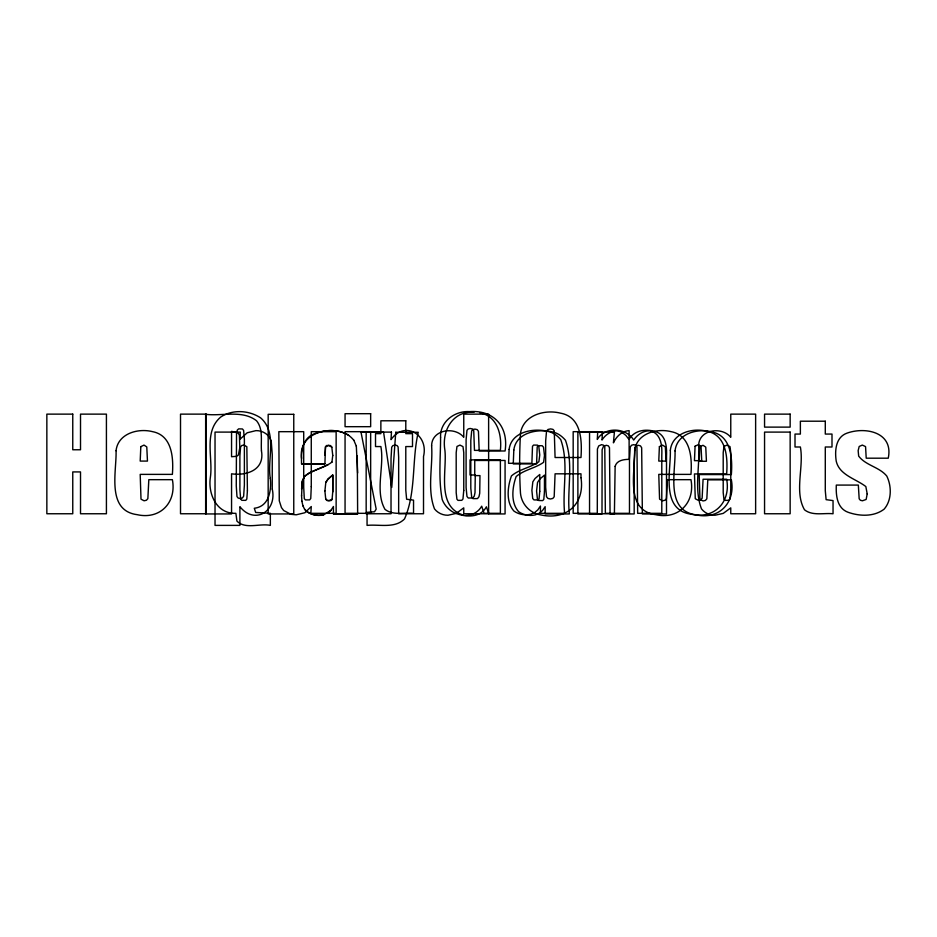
<?xml version="1.0" encoding="UTF-8"?>
<svg xmlns="http://www.w3.org/2000/svg" width="937" height="937" viewBox="0 0 937 937"><rect width="100%" height="100%" fill="white"/><g stroke="black" fill="none" stroke-linecap="round" stroke-linejoin="round"><path stroke-width="1.41" d="M301.585 458.439C297.767 432.999 330.656 424.192 348.658 435.272M324.905 455.359L325.514 446.902L328.653 445.274L331.827 447.207M301.585 489.02L302.3 481.313L304.478 476.535C312.419 469.613 323.663 468.512 331.885 462.128M324.905 490.929L325.83 482.25L328.032 478.948L332.752 474.93L332.752 491.726L332.073 499.515L330.96 500.604L326.978 500.499L325.736 499.116L324.87 490.742M331.921 462.316L332.752 455.359M325.853 482.438L328.067 479.135L332.776 475.118L332.776 491.913M332.038 499.327L328.992 500.78L326.943 500.311L325.701 498.929M330.82 510.314L323.64 514.87A20.989 20.989 0 0 1 307.031 511.754L304.642 509.388L302.909 505.734M327.575 513.23L330.855 510.501L333.431 506.484L333.455 513.944L357.641 513.944L357.29 455.968M328.184 464.576L309.479 472.752L304.443 476.347L302.276 481.126L301.585 495.732M474.134 412.221C452.641 410.593 441.561 430.891 444.899 450.193C447.195 470.983 435.916 507.128 463.885 515.245M649.505 430.809C642.969 430.774 637.23 434.756 633.693 440.05C626.361 427.518 604.716 426.347 597.291 439.441L597.724 431.676L573.175 431.676L573.175 513.324L597.291 513.324L597.419 448.999L598.708 445.918L601.542 444.653L603.674 445.251L604.775 447.054L605.361 513.324L629.477 513.324L629.477 460.102L630.25 447.113L631.491 445.274L633.67 444.653L635.778 445.274L636.961 447.148L637.664 513.324L661.791 513.324L661.791 455.3C662.213 446.106 661.276 433.878 650.594 430.961M617.998 430.809C611.416 430.739 605.396 434.499 601.999 440.05L602.432 432.285L577.883 432.285L577.883 513.944L601.999 513.944L602.128 449.608L603.416 446.527L606.251 445.274L608.382 445.871L609.483 447.675L610.069 513.944L634.185 513.944L634.185 460.711L634.958 447.734L636.2 445.883L638.378 445.274L640.486 445.895L641.669 447.757L642.372 513.944L666.5 513.944L666.5 455.921C666.921 446.726 665.973 434.487 655.303 431.582C645.827 428.607 634.337 430.2 628.985 439.441L625.857 435.389L622.203 432.507L618.01 430.774M465.502 515.42C472.131 515.526 478.467 512.024 481.7 506.191L484.101 513.324L500.381 513.324L500.381 459.856L470.034 459.856L470.034 474.989L475.27 474.989L475.012 492.628L474.251 496.165L472.787 497.957L468.254 498.027L466.966 496.434L466.099 487.603L466.099 439.793L466.966 430.317L468.207 428.935L470.222 428.467L472.482 429.005L473.735 430.622L474.473 450.381L500.381 450.381C502.045 434.944 497.5 416.11 479.838 412.784M301.55 463.733L324.87 463.733M333.431 513.757L357.606 513.757M353.776 440.238C344.254 427.975 325.408 428.877 312.501 434.557C301.585 440.097 301.128 453.227 301.585 463.92L324.905 463.92L325.49 446.715L326.58 445.497L330.527 445.567L331.792 447.019L332.776 455.546M304.619 509.201L306.996 511.579A20.989 20.989 0 0 0 323.605 514.694M353.753 440.05L356.353 446.223M301.89 501.19L302.944 505.921M356.318 446.035L357.641 472.962M301.55 495.544L301.925 501.365M270.289 478.42C271.601 490.508 269.06 506.612 254.29 508.252L255.672 512.457L270.348 513.324L270.348 525.388C260.017 523.115 245.166 529.721 236.909 521.054L235.89 513.324C216.681 514.026 207.885 494.08 210.356 477.448C213.285 458.193 203.224 431.676 220.804 416.988C232.645 409.211 249.066 410.219 260.685 417.914C277.68 432.777 267.045 459.2 270.289 478.42M440.577 437.251C440.589 457.982 438.305 479.205 442.229 499.62C444.302 505.008 448.284 509.388 453.274 512.258C463.792 517.259 479.967 518.782 486.408 506.812L488.798 513.944L505.078 513.944L505.078 460.465L474.743 460.465L474.743 475.609L479.978 475.609L479.721 493.237L478.959 496.774L477.495 498.578L472.962 498.648L471.674 497.055L470.807 488.224L470.807 440.413L471.674 430.926L472.916 429.544L474.93 429.087L477.191 429.626L478.444 431.243L479.182 450.99L505.078 450.99C508.779 427.061 494.314 409.797 469.425 411.612C454.832 410.652 439.769 421.767 440.577 437.251M272.257 489.079C277.223 511.415 254.536 525.153 239.895 506.671L239.895 525.388L215.03 525.388L215.03 432.098L240.317 432.098L239.895 439.312L247.216 432.777L255.953 430.622A16.362 16.362 0 0 1 269.376 437.075L271.215 440.905L272.257 454.679L272.257 489.079M431.629 445.836C433.011 466.544 426.921 489.243 434.499 508.908A16.772 16.772 0 0 0 448.003 515.245L456.249 513.382L463.756 507.842L463.756 513.757L488.622 513.757L488.622 414.131L463.756 414.131L463.756 437.286C454.726 426.019 431.594 429.579 431.629 445.836M698.639 445.836C700.021 466.544 693.93 489.243 701.497 508.908A16.772 16.772 0 0 0 715.013 515.245L723.259 513.382L730.766 507.842L730.766 513.757L755.632 513.757L755.632 414.131L730.766 414.131L730.766 437.286C721.736 426.019 698.604 429.579 698.639 445.836M580.987 477.706C585.075 504.247 566.112 520.691 540.333 514.823C528.866 512.75 520.527 502.818 520.363 491.187C519.321 471.85 519.449 452.454 520.503 433.117C523.373 415.079 544.83 409.153 560.42 413.147C581.537 416.848 582.076 440.601 580.987 457.514L555.079 457.514L554.247 430.774L552.924 429.369L550.593 428.9L547.969 429.474L546.529 431.172L545.662 441.022L545.662 487.299L546.529 496.774L547.934 498.437L550.406 498.988L552.795 498.437L554.189 496.774L555.079 473.817L580.987 473.817L580.987 477.706M236.534 433.14L236.265 485.823L236.967 496.528L238.15 498.051L240.259 498.566L242.425 497.98L243.643 496.223L244.381 485.085L244.381 439.301L243.608 430.411L242.437 428.959L238.654 428.865L237.342 430.036L236.534 433.14M311.271 486.619L310.756 498.496L309.667 499.889L305.368 499.901L304.291 498.566L303.705 487.24L303.705 431.676L278.839 431.676L279.273 500.803L281.463 507.608L283.7 510.548L291.079 514.319L296.197 514.811L304.9 512.738L311.271 506.542L310.838 513.324L336.137 513.324L336.137 431.676L311.271 431.676L311.271 486.619M615.14 466.345L614.403 513.757L589.549 513.757L589.549 432.098L614.403 432.098L613.419 442.838C616.3 436.525 621.887 431.067 629.114 430.622L629.114 459.364C623.831 459.376 616.733 460.301 615.14 466.345M391.455 432.098L391.022 439.629C404.409 420.256 428.923 434.358 423.512 456.53L423.512 513.757L398.658 513.757L398.658 457.209L398.096 446.926L397.054 445.543L395.027 445.087L392.872 445.614L391.701 447.207L391.022 458.556L391.022 513.757L366.168 513.757L366.168 432.098L391.455 432.098M261.458 450.873C264.843 469.788 246.97 475.984 231.556 473.817L231.556 513.944L205.648 513.944L205.648 414.318C222.081 416.391 242.32 409.633 256.562 420.783C263.367 429.123 260.72 440.894 261.458 450.873M509.107 449.432L508.557 463.3L531.888 463.3L532.497 446.281L533.586 445.063L537.533 445.134L538.81 446.598L539.759 454.937L538.904 461.695C530.459 467.739 519.426 469.097 511.45 475.914C507.585 486.561 505.699 502.056 514.003 511.145A20.989 20.989 0 0 0 530.611 514.261L534.558 512.621L537.826 509.88L540.438 506.05L540.438 513.324L564.624 513.324C562.165 489.126 569.028 462.913 560.759 439.629C557.304 435.588 552.994 432.344 547.688 431.313C533.141 427.881 511.356 431.664 509.107 449.432M513.816 450.041L513.265 463.92L536.585 463.92L537.206 446.902L538.295 445.672L542.242 445.754L543.519 447.207L544.467 455.546L543.601 462.316C535.168 468.348 524.134 469.718 516.158 476.535C512.293 487.17 510.407 502.677 518.711 511.766A20.989 20.989 0 0 0 535.32 514.87L539.267 513.23L542.535 510.501L545.147 506.671L545.147 513.944L569.333 513.944C566.873 489.746 573.737 463.522 565.468 440.238C562.013 436.209 557.702 432.953 552.385 431.922C537.85 428.502 516.064 432.285 513.816 450.041M247.403 490.871L246.818 499.081L245.775 500.358L241.793 500.311L240.633 498.929L239.895 489.7L239.895 455.85L240.598 446.926L241.746 445.543L243.772 445.087L246.841 446.68L247.403 490.871M140.819 446.656L140.199 461.086L147.46 461.086L146.781 446.926L144.017 445.087L140.819 446.656M395.754 432.285L391.76 487.427L383.596 432.285L361.026 432.285L376.182 509.142L374.519 511.766L367.058 512.34L367.058 525.388C379.239 524.134 394.887 528.784 404.526 518.934C416.297 492.241 411.683 460.442 418.242 432.285L395.754 432.285M659.39 446.656L658.77 461.086L666.031 461.086L665.352 446.926L662.588 445.087L659.39 446.656M695.078 446.223L694.458 460.653L701.719 460.653L701.052 446.504L698.276 444.653L695.078 446.223M699.787 446.844L699.166 461.273L706.428 461.273L705.76 447.113L702.984 445.274L699.787 446.844M867.193 493.881L866.151 499.456L862.462 500.78L860.4 500.288L859.17 498.812L858.339 485.085L836.308 485.085C835.863 495.298 836.905 508.194 848.09 512.281C859.651 516.357 873.928 516.931 884.106 509.178C891.837 500.37 891.755 486.174 886.765 476.043C879.257 466.919 865.718 465.502 858.679 456.132L858.151 450.627L859.194 446.469L862.333 445.087L865.565 446.598L866.21 458.193L888.241 458.193C893.722 432.507 865.811 426.382 846.978 433.152C835.535 437.181 834.68 450.943 836.226 461.168C839.376 475.094 855.844 478.83 865.847 486.561L867.193 493.881M116.059 450.709C116.785 471.498 106.057 510.548 137.153 514.671C160.051 519.859 176.73 502.501 172.385 479.674L148.819 479.674L147.859 498.648L146.441 500.241L144.075 500.78L141.007 499.175L140.199 474.38L172.385 474.38C173.603 458.134 172.314 435.342 152.391 431.617C137.88 427.975 117.957 433.573 116.059 450.709M239.802 447.734L238.42 455.019L236.487 456.342L231.556 456.717L231.556 431.36L238.197 432.906L239.403 435.33L239.802 447.734M634.63 450.709C635.356 471.498 624.628 510.548 655.724 514.671C678.622 519.859 695.301 502.501 690.956 479.674L667.39 479.674L666.43 498.648L665.012 500.241L662.646 500.78L659.566 499.175L658.77 474.38L690.956 474.38C692.174 458.134 690.885 435.342 670.962 431.617C656.439 427.975 636.528 433.573 634.63 450.709M670.33 450.275C671.044 471.065 660.316 510.115 691.412 514.237C714.31 519.438 731.001 502.08 726.643 479.24L703.078 479.24L702.129 498.226L700.7 499.819L698.334 500.346L695.266 498.742L694.458 473.946L726.643 473.946C727.873 457.701 726.573 434.909 706.65 431.184C692.138 427.541 672.216 433.14 670.33 450.275M675.038 450.896C675.753 471.686 665.024 510.724 696.121 514.858C719.019 520.047 735.709 502.689 731.352 479.849L707.786 479.849L706.838 498.835L705.409 500.428L703.043 500.955L699.974 499.362L699.166 474.567L731.352 474.567C732.582 458.322 731.282 435.518 711.359 431.805C696.847 428.162 676.924 433.749 675.038 450.896M463.756 490.438L462.96 499.023L461.765 500.335L458.006 500.381L456.928 499.21L456.19 492.651L456.19 452.653L456.963 446.469L459.95 445.087L462.995 446.621L463.756 452.653L463.756 490.438M539.759 491.304L539.056 498.894L537.932 499.983L533.949 499.889L532.708 498.496L531.888 490.32L532.837 481.817L535.039 478.514L539.759 474.497L539.759 491.304M544.467 491.913L543.765 499.515L542.64 500.604L538.658 500.499L537.416 499.116L536.585 490.929L537.545 482.438L539.747 479.135L544.467 475.118L544.467 491.913M730.766 490.438L729.97 499.023L728.775 500.335L725.015 500.381L723.938 499.21L723.2 492.651L723.2 452.653L723.973 446.469L726.96 445.087L730.005 446.621L730.766 452.653L730.766 490.438M370.654 413.697L345.062 413.697L345.062 426.686L370.654 426.686L370.654 413.697M72.758 414.131L46.85 414.131L46.85 513.757L72.758 513.757L72.758 471.92L80.512 471.92L80.512 513.757L106.42 513.757L106.42 414.131L80.512 414.131L80.512 449.76L72.758 449.76L72.758 414.131M206.105 414.131L180.513 414.131L180.513 513.757L206.105 513.757L206.105 414.131M790.149 414.131L764.557 414.131L764.557 427.12L790.149 427.12L790.149 414.131M293.761 414.318L268.169 414.318L268.169 513.944L293.761 513.944L293.761 414.318M405.791 420.783L380.867 420.783L380.867 433.644L375.514 433.644L375.514 446.562L380.867 446.562C384.615 466.509 374.601 491.187 384.99 509.365C392.931 515.701 404.187 512.352 413.545 513.324L413.545 500.159L406.623 499.234L405.791 490.25L405.791 446.562L412.503 446.562L412.503 433.644L405.791 433.644L405.791 420.783M825.286 421.205L800.374 421.205L800.374 434.065L795.009 434.065L795.009 446.996L800.374 446.996C804.11 466.942 794.096 491.609 804.496 509.787C812.426 516.135 823.682 512.785 833.04 513.757L833.04 500.592L826.118 499.667L825.286 490.683L825.286 446.996L831.997 446.996L831.997 434.065L825.286 434.065L825.286 421.205M370.654 431.676L345.062 431.676L345.062 513.324L370.654 513.324L370.654 431.676M790.149 432.098L764.557 432.098L764.557 513.757L790.149 513.757L790.149 432.098"/></g></svg>
